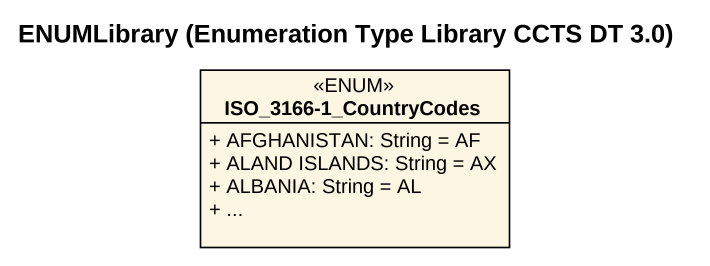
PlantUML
@startuml
title ENUMLibrary (Enumeration Type Library CCTS DT 3.0)
hide circle
hide empty members
skinparam classAttributeIconSize 0
class "ISO_3166-1_CountryCodes" as ISO_3166_1_CountryCodes <<ENUM>> {
  + AFGHANISTAN: String = AF
  + ALAND ISLANDS: String = AX
  + ALBANIA: String = AL
  + ...
}
@enduml
